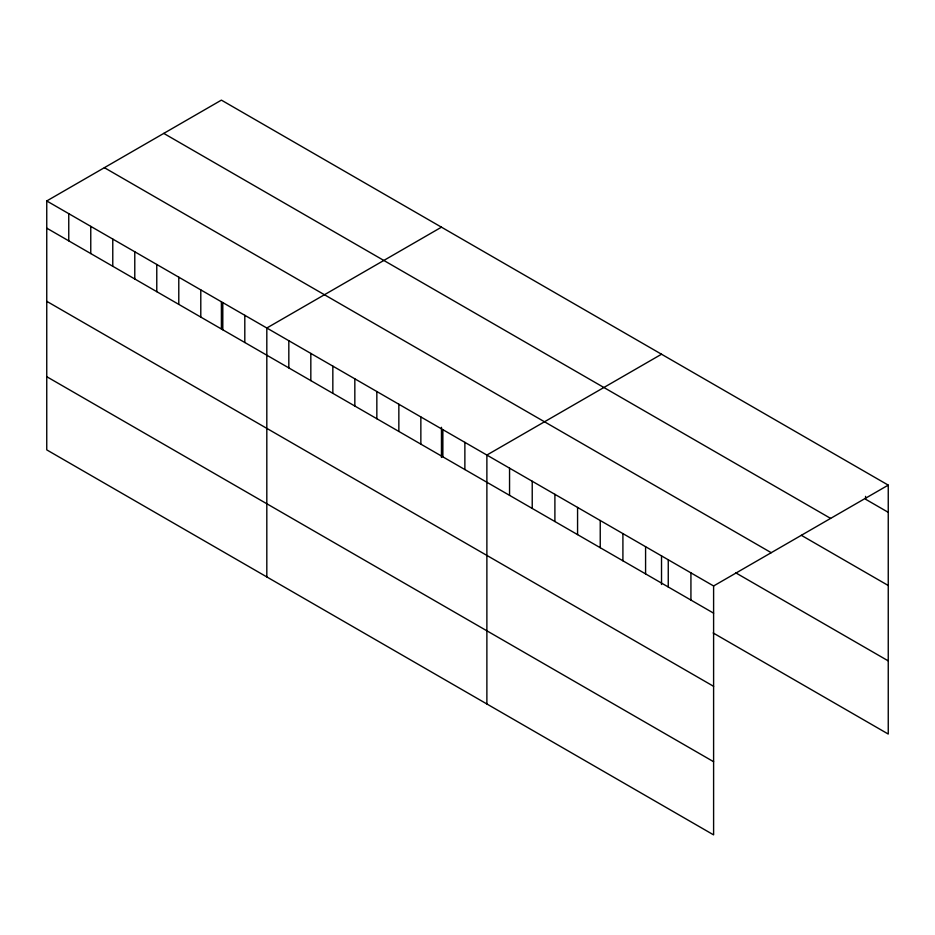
<?xml version="1.0" encoding="UTF-8"?>
<svg xmlns="http://www.w3.org/2000/svg" width="935" height="935" viewBox="0 0 935 935"><rect width="100%" height="100%" fill="white"/><g stroke="black" fill="none" stroke-linecap="round" stroke-linejoin="round"><path stroke-width="1.4" d="M46.75 200.955L713.604 585.965L713.604 834.873L46.75 449.875L46.75 200.955L221.396 100.127L888.25 485.125L888.25 734.045L713.16 632.96M441.46 227.182L266.814 328.01L266.814 576.918M661.524 354.225L486.878 455.053L486.878 703.973M713.604 585.965L888.25 485.125M888.25 512.322L865.576 499.232L865.576 496.368M163.765 133.401L830.619 518.399M801.342 535.311L888.25 585.497M104.381 167.681L771.235 552.69M735.833 572.886L888.25 660.881M46.75 228.152L713.604 613.161M46.75 301.315L713.604 686.325M46.75 376.7L713.604 761.709M690.93 572.875L690.93 600.071M668.256 559.784L668.256 586.981M661.524 555.799L661.524 584.492M645.582 546.694L645.582 573.891M622.909 533.605L622.909 560.79M600.235 520.514L600.235 547.7M577.573 507.425L577.573 534.61M554.899 494.323L554.899 521.52M532.225 481.233L532.225 508.43M509.552 468.143L509.552 495.34M464.87 442.349L464.87 469.545M442.863 429.644L442.863 456.841M441.46 427.318L441.46 457.437M420.855 416.94L420.855 444.137M398.848 404.236L398.848 431.432M376.84 391.531L376.84 418.728M354.833 378.827L354.833 406.024M332.837 366.123L332.837 393.319M310.829 353.418L310.829 380.615M288.822 340.714L288.822 367.911M244.806 315.305L244.806 342.502M222.799 302.601L222.799 329.786M221.396 301.701L221.396 328.956M200.791 289.885L200.791 317.082M178.784 277.181L178.784 304.378M156.776 264.476L156.776 291.673M134.78 251.772L134.78 278.969M112.773 239.068L112.773 266.265M90.765 226.363L90.765 253.56M68.758 213.659L68.758 240.856"/></g></svg>
